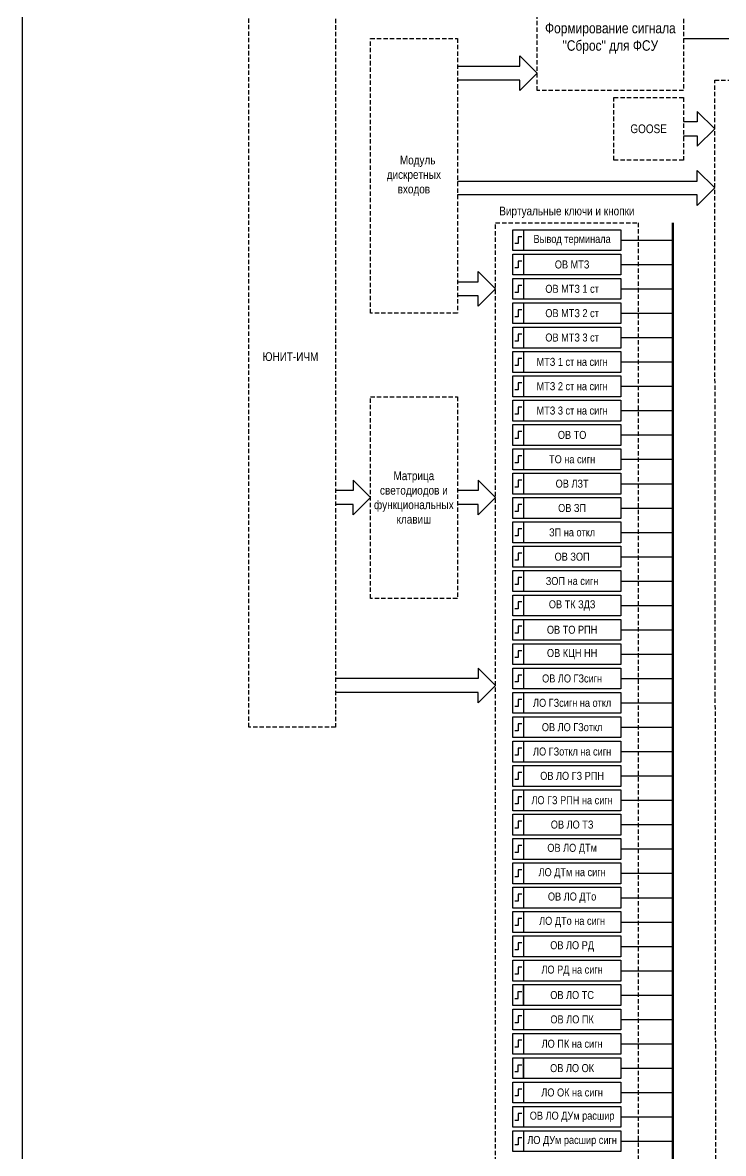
# Model space of a CAD drawing. Header units: millimetres. Extents: x -1595 to 2157, y 0 to 879.
# Drawn here: x 0 to 201.5, y 345.5 to 670.5 of the extents above; entities that cross this region are included whole.
import ezdxf

# ---------------------------------------------------------------- set-up
doc = ezdxf.new("R2010")
doc.units = ezdxf.units.MM
doc.linetypes.add('штриховая2', pattern=[0.375, 0.25, -0.125])
doc.layers.add('TEXT', color=7, linetype='Continuous', lineweight=25)
doc.styles.add('2.5_Gost_RD', font='ARIALN.TTF', dxfattribs={"height": 2.5})

msp = doc.modelspace()

# ---------------------------------------------------------------- linework, layer by layer
at = {"lineweight": 100, "ltscale": 100}
msp.add_line((187, 613), (187, 112), dxfattribs=at)
at = {"ltscale": 100}
for p, q in [((172, 608), (187, 608)), ((172, 601), (187, 601)), ((172, 594), (187, 594)), ((172, 587), (187, 587)), ((172, 580), (187, 580)), ((172, 573), (187, 573)), ((172, 566), (187, 566)), ((172, 559), (187, 559)), ((172, 552), (187, 552)), ((172, 545), (187, 545)), ((172, 538), (187, 538)), ((172, 531), (187, 531)), ((172, 524), (187, 524)), ((172, 517), (187, 517)), ((172, 510), (187, 510)), ((172, 503), (187, 503)), ((172, 496), (187, 496)), ((172, 489), (187, 489)), ((172, 482), (187, 482)), ((172, 475), (187, 475)), ((172, 468), (187, 468)), ((172, 461), (187, 461)), ((172, 454), (187, 454)), ((172, 447), (187, 447)), ((172, 440), (187, 440)), ((172, 433), (187, 433)), ((172, 426), (187, 426)), ((172, 419), (187, 419)), ((172, 412), (187, 412)), ((172, 405), (187, 405)), ((172, 398), (187, 398)), ((172, 391), (187, 391)), ((172, 384), (187, 384)), ((172, 377), (187, 377)), ((172, 370), (187, 370)), ((172, 363), (187, 363)), ((172, 356), (187, 356)), ((172, 349), (187, 349))]:
    msp.add_line(p, q, dxfattribs=at)
at = {"color": 3, "ltscale": 100}
msp.add_lwpolyline([(0, 841), (1015, 841), (1015, 0), (0, 0)], close=True, dxfattribs=at)
at = {"color": 7, "linetype": 'штриховая2', "ltscale": 5}
for points in [[(65, 681), (90, 681), (90, 468), (65, 468)], [(148, 681), (190, 681), (190, 651), (148, 651)], [(100, 666), (125, 666), (125, 587), (100, 587)], [(199, 654), (240, 654), (240.5, 160), (199.5, 160)], [(170, 649), (190, 649), (190, 631), (170, 631)], [(136, 613), (177, 613), (177, 225), (136, 225)], [(100, 563), (125, 563), (125, 505), (100, 505)]]:
    msp.add_lwpolyline(points, close=True, dxfattribs=at)
at = {"ltscale": 100}
for points in [[(190, 666), (204, 666)], [(125, 658), (143, 658), (143, 661), (148, 656), (143, 651), (143, 654), (125, 654)], [(190, 638), (194, 638), (194, 635), (199, 640), (194, 645), (194, 642), (190, 642)], [(125, 625), (194, 625), (194, 628), (199, 623), (194, 618), (194, 621), (125, 621)], [(125, 596), (131, 596), (131, 599), (136, 594), (131, 589), (131, 592), (125, 592)], [(100, 534), (95, 539), (95, 536), (90, 536)], [(136, 534), (131, 539), (131, 536), (125, 536)], [(100, 534), (95, 529), (95, 532), (90, 532)], [(136, 534), (131, 529), (131, 532), (125, 532)], [(136, 480), (131, 485), (131, 482), (90, 482)], [(136, 480), (131, 475), (131, 478), (90, 478)]]:
    msp.add_lwpolyline(points, dxfattribs=at)
for points in [[(141, 611), (144, 611), (144, 605), (141, 605)], [(141, 611), (172, 611), (172, 605), (141, 605)], [(141, 604), (144, 604), (144, 598), (141, 598)], [(141, 604), (172, 604), (172, 598), (141, 598)], [(141, 597), (144, 597), (144, 591), (141, 591)], [(141, 597), (172, 597), (172, 591), (141, 591)], [(141, 590), (144, 590), (144, 584), (141, 584)], [(141, 590), (172, 590), (172, 584), (141, 584)], [(141, 583), (144, 583), (144, 577), (141, 577)], [(141, 583), (172, 583), (172, 577), (141, 577)], [(141, 576), (144, 576), (144, 570), (141, 570)], [(141, 576), (172, 576), (172, 570), (141, 570)], [(141, 569), (144, 569), (144, 563), (141, 563)], [(141, 569), (172, 569), (172, 563), (141, 563)], [(141, 562), (144, 562), (144, 556), (141, 556)], [(141, 562), (172, 562), (172, 556), (141, 556)], [(141, 555), (144, 555), (144, 549), (141, 549)], [(141, 555), (172, 555), (172, 549), (141, 549)], [(141, 548), (144, 548), (144, 542), (141, 542)], [(141, 548), (172, 548), (172, 542), (141, 542)], [(141, 541), (144, 541), (144, 535), (141, 535)], [(141, 541), (172, 541), (172, 535), (141, 535)], [(141, 534), (144, 534), (144, 528), (141, 528)], [(141, 534), (172, 534), (172, 528), (141, 528)], [(141, 527), (144, 527), (144, 521), (141, 521)], [(141, 527), (172, 527), (172, 521), (141, 521)], [(141, 520), (144, 520), (144, 514), (141, 514)], [(141, 520), (172, 520), (172, 514), (141, 514)], [(141, 513), (144, 513), (144, 507), (141, 507)], [(141, 513), (172, 513), (172, 507), (141, 507)], [(141, 506), (144, 506), (144, 500), (141, 500)], [(141, 506), (172, 506), (172, 500), (141, 500)], [(141, 499), (144, 499), (144, 493), (141, 493)], [(141, 499), (172, 499), (172, 493), (141, 493)], [(141, 492), (144, 492), (144, 486), (141, 486)], [(141, 492), (172, 492), (172, 486), (141, 486)], [(141, 485), (144, 485), (144, 479), (141, 479)], [(141, 485), (172, 485), (172, 479), (141, 479)], [(141, 478), (144, 478), (144, 472), (141, 472)], [(141, 478), (172, 478), (172, 472), (141, 472)], [(141, 471), (144, 471), (144, 465), (141, 465)], [(141, 471), (172, 471), (172, 465), (141, 465)], [(141, 464), (144, 464), (144, 458), (141, 458)], [(141, 464), (172, 464), (172, 458), (141, 458)], [(141, 457), (144, 457), (144, 451), (141, 451)], [(141, 457), (172, 457), (172, 451), (141, 451)], [(141, 450), (144, 450), (144, 444), (141, 444)], [(141, 450), (172, 450), (172, 444), (141, 444)], [(141, 443), (144, 443), (144, 437), (141, 437)], [(141, 443), (172, 443), (172, 437), (141, 437)], [(141, 436), (144, 436), (144, 430), (141, 430)], [(141, 436), (172, 436), (172, 430), (141, 430)], [(141, 429), (144, 429), (144, 423), (141, 423)], [(141, 429), (172, 429), (172, 423), (141, 423)], [(141, 422), (144, 422), (144, 416), (141, 416)], [(141, 422), (172, 422), (172, 416), (141, 416)], [(141, 415), (144, 415), (144, 409), (141, 409)], [(141, 415), (172, 415), (172, 409), (141, 409)], [(141, 408), (144, 408), (144, 402), (141, 402)], [(141, 408), (172, 408), (172, 402), (141, 402)], [(141, 401), (144, 401), (144, 395), (141, 395)], [(141, 401), (172, 401), (172, 395), (141, 395)], [(141, 394), (144, 394), (144, 388), (141, 388)], [(144, 394), (172, 394), (172, 388), (144, 388)], [(141, 387), (144, 387), (144, 381), (141, 381)], [(141, 387), (172, 387), (172, 381), (141, 381)], [(141, 380), (144, 380), (144, 374), (141, 374)], [(141, 380), (172, 380), (172, 374), (141, 374)], [(141, 373), (144, 373), (144, 367), (141, 367)], [(144, 373), (172, 373), (172, 367), (144, 367)], [(141, 366), (144, 366), (144, 360), (141, 360)], [(141, 366), (172, 366), (172, 360), (141, 360)], [(141, 359), (144, 359), (144, 353), (141, 353)], [(141, 359), (172, 359), (172, 353), (141, 353)], [(141, 352), (144, 352), (144, 346), (141, 346)], [(141, 352), (172, 352), (172, 346), (141, 346)]]:
    msp.add_lwpolyline(points, close=True, dxfattribs=at)
at = {"lineweight": 30, "ltscale": 100}
for points in [[(143.5, 609), (142.5, 609), (142.5, 607), (141.5, 607)], [(143.5, 602), (142.5, 602), (142.5, 600), (141.5, 600)], [(143.5, 595), (142.5, 595), (142.5, 593), (141.5, 593)], [(143.5, 588), (142.5, 588), (142.5, 586), (141.5, 586)], [(143.5, 581), (142.5, 581), (142.5, 579), (141.5, 579)], [(143.5, 574), (142.5, 574), (142.5, 572), (141.5, 572)], [(143.5, 567), (142.5, 567), (142.5, 565), (141.5, 565)], [(143.5, 560), (142.5, 560), (142.5, 558), (141.5, 558)], [(143.5, 553), (142.5, 553), (142.5, 551), (141.5, 551)], [(143.5, 546), (142.5, 546), (142.5, 544), (141.5, 544)], [(143.5, 539), (142.5, 539), (142.5, 537), (141.5, 537)], [(143.5, 532), (142.5, 532), (142.5, 530), (141.5, 530)], [(143.5, 525), (142.5, 525), (142.5, 523), (141.5, 523)], [(143.5, 518), (142.5, 518), (142.5, 516), (141.5, 516)], [(143.5, 511), (142.5, 511), (142.5, 509), (141.5, 509)], [(143.5, 504), (142.5, 504), (142.5, 502), (141.5, 502)], [(143.5, 497), (142.5, 497), (142.5, 495), (141.5, 495)], [(143.5, 490), (142.5, 490), (142.5, 488), (141.5, 488)], [(143.5, 483), (142.5, 483), (142.5, 481), (141.5, 481)], [(143.5, 476), (142.5, 476), (142.5, 474), (141.5, 474)], [(143.5, 469), (142.5, 469), (142.5, 467), (141.5, 467)], [(143.5, 462), (142.5, 462), (142.5, 460), (141.5, 460)], [(143.5, 455), (142.5, 455), (142.5, 453), (141.5, 453)], [(143.5, 448), (142.5, 448), (142.5, 446), (141.5, 446)], [(143.5, 441), (142.5, 441), (142.5, 439), (141.5, 439)], [(143.5, 434), (142.5, 434), (142.5, 432), (141.5, 432)], [(143.5, 427), (142.5, 427), (142.5, 425), (141.5, 425)], [(143.5, 420), (142.5, 420), (142.5, 418), (141.5, 418)], [(143.5, 413), (142.5, 413), (142.5, 411), (141.5, 411)], [(143.5, 406), (142.5, 406), (142.5, 404), (141.5, 404)], [(143.5, 399), (142.5, 399), (142.5, 397), (141.5, 397)], [(141.5, 390), (142.5, 390), (142.5, 392), (143.5, 392)], [(143.5, 385), (142.5, 385), (142.5, 383), (141.5, 383)], [(143.5, 378), (142.5, 378), (142.5, 376), (141.5, 376)], [(141.5, 369), (142.5, 369), (142.5, 371), (143.5, 371)], [(143.5, 364), (142.5, 364), (142.5, 362), (141.5, 362)], [(143.5, 357), (142.5, 357), (142.5, 355), (141.5, 355)], [(143.5, 350), (142.5, 350), (142.5, 348), (141.5, 348)]]:
    msp.add_lwpolyline(points, dxfattribs=at)

# ---------------------------------------------------------------- texts
at = {"ltscale": 100, "attachment_point": 5, "style": '2.5_Gost_RD'}
for s, insert, char_height, width in [('GOOSE', (180, 640), 2.5, 20), ('\\pi2.19125;Модуль дискретных входов', (112.5, 626.5), 2.5, 25), ('Виртуальные ключи и кнопки', (156.5, 616), 2.5, 41), ('ЮНИТ-ИЧМ', (77, 574.5), 2.5, 24), ('Матрица светодиодов и функциональных клавиш', (112.5, 534), 2.5, 25.921), ('ОВ ТК ЗДЗ ', (158, 503), 2.3, 28), ('ОВ ТО РПН ', (158, 496), 2.3, 28), ('ОВ ЛО ПК', (158, 384), 2.3, 28), ('ЛО ПК на сигн', (158, 377), 2.3, 28), ('ОВ ЛО ОК', (158, 370), 2.3, 28), ('ЛО ОК на сигн', (158, 363), 2.3, 28), ('ОВ ЛО ДУм расшир', (158, 356), 2.3, 28), ('ЛО ДУм расшир сигн', (158, 349), 2.3, 28)]:
    msp.add_mtext(s, dxfattribs=dict(at, insert=insert, char_height=char_height, width=width))
at = {"color": 0, "ltscale": 100, "char_height": 2.3, "width": 28, "attachment_point": 5, "style": '2.5_Gost_RD'}
for s, insert in [('{\\C256;МТЗ 1 ст на сигн}', (158, 573)), ('{\\C256;МТЗ 2 ст на сигн}', (158, 566)), ('{\\C256;МТЗ 3 ст на сигн}', (158, 559)), ('{\\C256;ОВ ЛО ТЗ}', (158, 440)), ('{\\C256;ОВ ЛО ДТм}', (158, 433)), ('{\\C256;ЛО ДТм на сигн}', (158, 426)), ('{\\C256;ОВ ЛО ДТо}', (158, 419)), ('{\\C256;ЛО ДТо на сигн}', (158, 412)), ('{\\C256;ОВ ЛО РД}', (158, 405)), ('{\\C256;ЛО РД на сигн}', (158, 398)), ('{\\C256;ОВ ЛО ТС}', (158, 391))]:
    msp.add_mtext(s, dxfattribs=dict(at, insert=insert))
at = {"layer": 'TEXT', "ltscale": 100, "insert": (169, 666), "char_height": 3, "width": 42, "attachment_point": 5, "style": '2.5_Gost_RD'}
msp.add_mtext('Формирование сигнала "Сброс" для ФСУ', dxfattribs=at)
at = {"layer": 'TEXT', "color": 0, "ltscale": 100, "char_height": 2.3, "width": 28, "attachment_point": 5, "style": '2.5_Gost_RD'}
for s, insert in [('{\\C256;Вывод терминала}', (158, 608)), ('{\\C256;ОВ МТЗ}', (158, 601)), ('{\\C256;ОВ МТЗ 1 ст}', (158, 594)), ('{\\C256;ОВ МТЗ 2 ст}', (158, 587)), ('{\\C256;ОВ МТЗ 3 ст}', (158, 580)), ('{\\C256;ОВ ТО}', (158, 552)), ('{\\C256;ТО на сигн}', (158, 545)), ('{\\C256;ОВ ЛЗТ}', (158, 538)), ('{\\C256;ОВ ЗП}', (158, 531)), ('{\\C256;ЗП на откл}', (158, 524)), ('{\\C256;ОВ ЗОП}', (158, 517)), ('{\\C256;ЗОП на сигн}', (158, 510)), ('{\\C256;ОВ КЦН НН}', (158, 489)), ('{\\C256;ОВ ЛО ГЗсигн}', (158, 482)), ('{\\C256;ЛО ГЗсигн на откл}', (158, 475)), ('{\\C256;ОВ ЛО ГЗоткл}', (158, 468)), ('{\\C256;ЛО ГЗоткл на сигн}', (158, 461)), ('{\\C256;ОВ ЛО ГЗ РПН}', (158, 454)), ('{\\C256;ЛО ГЗ РПН на сигн}', (158, 447))]:
    msp.add_mtext(s, dxfattribs=dict(at, insert=insert))

doc.saveas('drawing.dxf')
